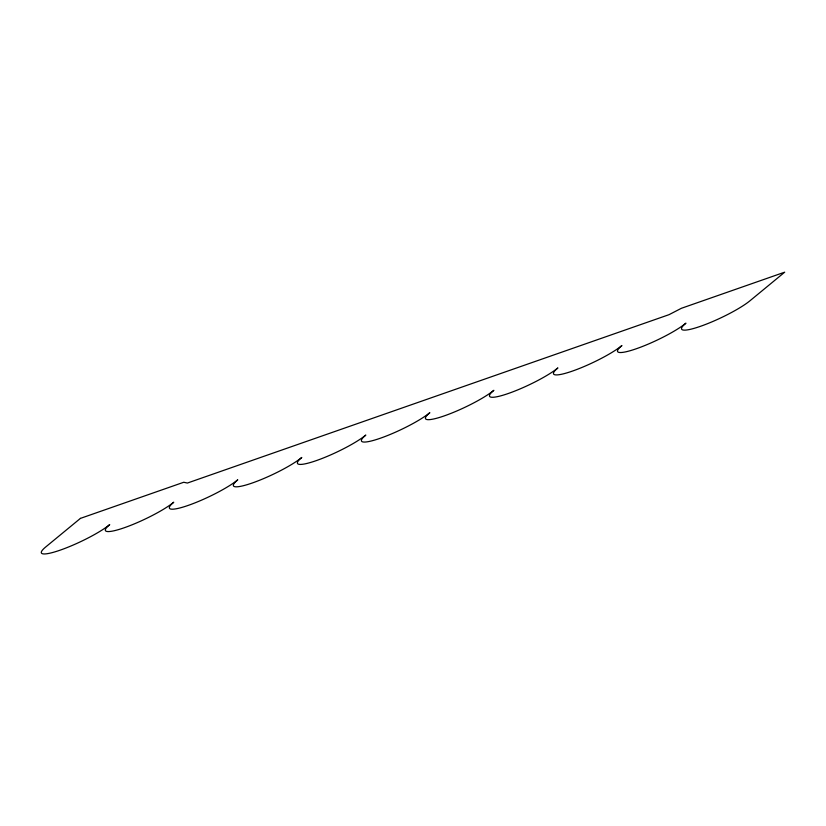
<?xml version="1.0" encoding="UTF-8"?>
<svg xmlns="http://www.w3.org/2000/svg" width="826" height="826" viewBox="0 0 826 826"><rect width="100%" height="100%" fill="white"/><g stroke="black" fill="none" stroke-linecap="round" stroke-linejoin="round"><path stroke-width="1.24" d="M80.442 518.377L45.698 546.988A40.164 6.556 -25.3 0 0 60.339 550.095A40.164 6.556 -25.3 0 0 109.724 524.603A40.164 6.556 -25.3 0 0 124.365 527.711A40.164 6.556 -25.3 0 0 173.749 502.218A40.164 6.556 -25.3 0 0 188.39 505.336A40.164 6.556 -25.3 0 0 237.764 479.834A40.164 6.556 -25.3 0 0 252.405 482.952A40.164 6.556 -25.3 0 0 301.789 457.459A40.164 6.556 -25.3 0 0 316.43 460.567A40.164 6.556 -25.3 0 0 365.815 435.075A40.164 6.556 -25.3 0 0 380.456 438.193A40.164 6.556 -25.3 0 0 429.84 412.69A40.164 6.556 -25.3 0 0 444.481 415.808A40.164 6.556 -25.3 0 0 493.865 390.316A40.164 6.556 -25.3 0 0 508.506 393.424A40.164 6.556 -25.3 0 0 557.891 367.931A40.164 6.556 -25.3 0 0 572.532 371.05A40.164 6.556 -25.3 0 0 621.916 345.547A40.164 6.556 -25.3 0 0 636.557 348.665A40.164 6.556 -25.3 0 0 685.931 323.173A40.164 6.556 -25.3 0 0 700.572 326.28A40.164 6.556 -25.3 0 0 749.956 300.788L784.7 272.177L681.388 308.294L669.05 314.665L187.409 483.045L183.744 482.26L80.442 518.377"/></g></svg>
